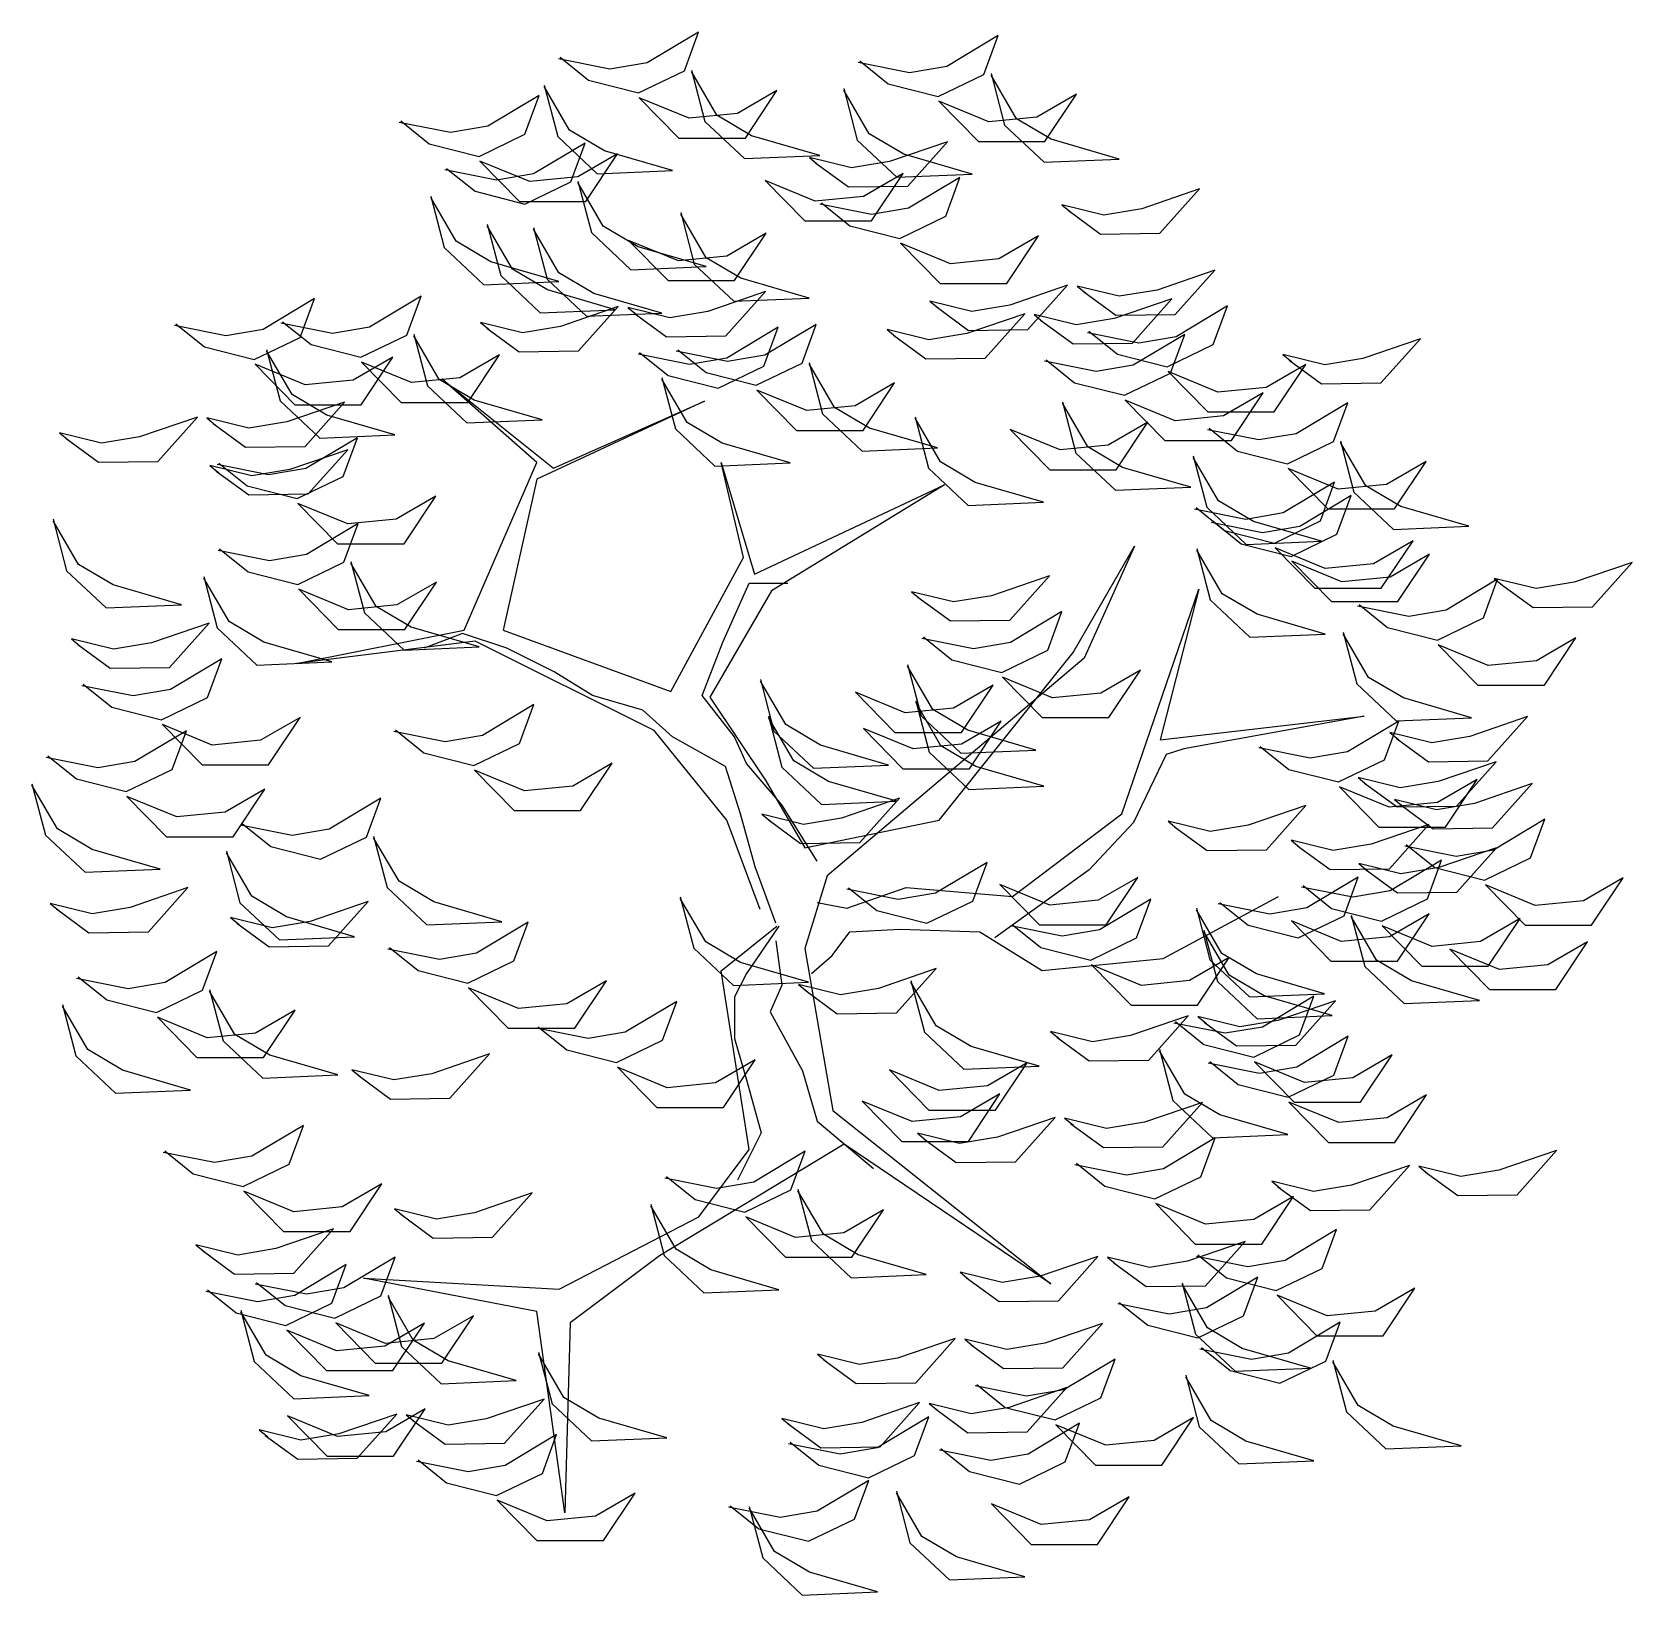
# Model space of a CAD drawing. Header units: millimetres. Extents: x 292.99 to 295.48, y 2602.65 to 2605.09.
import ezdxf

# ---------------------------------------------------------------- set-up
doc = ezdxf.new("R2010")
doc.units = ezdxf.units.MM
doc.header["$LTSCALE"] = 10
doc.layers.add('Vegetais', color=94, linetype='Continuous')

msp = doc.modelspace()

# ---------------------------------------------------------------- linework, layer by layer
at = {"layer": 'Vegetais'}
for points in [[(293.8142, 2605.0472), (293.8586, 2605.0114), (293.9363, 2604.9917), (294.0078, 2605.0262), (294.03, 2605.0866), (293.9498, 2605.0385), (293.8919, 2605.0287), (293.8117, 2605.0447)], [(294.2809, 2605.0416), (294.3253, 2605.0059), (294.403, 2604.9861), (294.4745, 2605.0206), (294.4967, 2605.0811), (294.4165, 2605.033), (294.3586, 2605.0231), (294.2784, 2605.0391)], [(294.0189, 2605.0274), (294.0399, 2604.9473), (294.1015, 2604.8894), (294.2187, 2604.8943), (294.1126, 2604.9251), (294.0584, 2604.9572), (294.0189, 2605.025)], [(294.4856, 2605.0219), (294.5066, 2604.9417), (294.5682, 2604.8838), (294.6854, 2604.8887), (294.5793, 2604.9195), (294.5251, 2604.9516), (294.4856, 2605.0194)], [(293.5658, 2604.9484), (293.6102, 2604.9126), (293.6879, 2604.8929), (293.7594, 2604.9274), (293.7816, 2604.9879), (293.7014, 2604.9398), (293.6435, 2604.9299), (293.5633, 2604.9459)], [(293.7895, 2605.004), (293.8105, 2604.9239), (293.8721, 2604.8659), (293.9893, 2604.8709), (293.8832, 2604.9017), (293.829, 2604.9337), (293.7895, 2605.0015)], [(293.9375, 2604.9843), (293.9992, 2604.9214), (294.1028, 2604.9214), (294.1521, 2604.9954), (294.0904, 2604.9596), (294.0152, 2604.9522), (293.9375, 2604.9843)], [(294.2562, 2604.9985), (294.2772, 2604.9183), (294.3388, 2604.8604), (294.456, 2604.8653), (294.3499, 2604.8961), (294.2957, 2604.9282), (294.2562, 2604.996)], [(294.4042, 2604.9787), (294.4659, 2604.9159), (294.5695, 2604.9159), (294.6188, 2604.9898), (294.5571, 2604.9541), (294.4819, 2604.9467), (294.4042, 2604.9787)], [(293.6372, 2604.8742), (293.6816, 2604.8385), (293.7593, 2604.8187), (293.8309, 2604.8533), (293.8531, 2604.9137), (293.7729, 2604.8656), (293.7149, 2604.8557), (293.6348, 2604.8718)], [(294.2127, 2604.8823), (294.2633, 2604.8453), (294.3558, 2604.8466), (294.4175, 2604.9156), (294.3274, 2604.8848), (294.2682, 2604.8749), (294.2029, 2604.8909), (294.2164, 2604.8798)], [(293.6891, 2604.8855), (293.7508, 2604.8226), (293.8544, 2604.8226), (293.9037, 2604.8966), (293.842, 2604.8609), (293.7668, 2604.8535), (293.6891, 2604.8855)], [(294.1339, 2604.8551), (294.1956, 2604.7923), (294.2992, 2604.7923), (294.3485, 2604.8662), (294.2868, 2604.8305), (294.2116, 2604.8231), (294.1339, 2604.8551)], [(293.842, 2604.8545), (293.8629, 2604.7744), (293.9246, 2604.7164), (294.0418, 2604.7213), (293.9357, 2604.7522), (293.8814, 2604.7842), (293.842, 2604.852)], [(294.2214, 2604.8207), (294.2658, 2604.7849), (294.3435, 2604.7652), (294.415, 2604.7997), (294.4372, 2604.8601), (294.357, 2604.812), (294.2991, 2604.8022), (294.2189, 2604.8182)], [(294.6056, 2604.8089), (294.6561, 2604.7719), (294.7486, 2604.7731), (294.8103, 2604.8422), (294.7203, 2604.8114), (294.6611, 2604.8015), (294.5957, 2604.8175), (294.6093, 2604.8064)], [(293.6126, 2604.8311), (293.6335, 2604.7509), (293.6952, 2604.693), (293.8124, 2604.6979), (293.7063, 2604.7287), (293.652, 2604.7608), (293.6126, 2604.8286)], [(293.7007, 2604.7873), (293.7216, 2604.7072), (293.7833, 2604.6492), (293.9005, 2604.6541), (293.7944, 2604.685), (293.7401, 2604.717), (293.7007, 2604.7848)], [(294.0022, 2604.8053), (294.0232, 2604.7251), (294.0849, 2604.6672), (294.202, 2604.6721), (294.096, 2604.703), (294.0417, 2604.735), (294.0022, 2604.8028)], [(293.7728, 2604.7819), (293.7938, 2604.7017), (293.8555, 2604.6438), (293.9726, 2604.6487), (293.8666, 2604.6795), (293.8123, 2604.7116), (293.7728, 2604.7794)], [(293.9208, 2604.7621), (293.9825, 2604.6993), (294.0861, 2604.6993), (294.1354, 2604.7732), (294.0738, 2604.7375), (293.9985, 2604.7301), (293.9208, 2604.7621)], [(294.3447, 2604.7578), (294.4064, 2604.6949), (294.51, 2604.6949), (294.5593, 2604.7689), (294.4976, 2604.7331), (294.4224, 2604.7257), (294.3447, 2604.7578)], [(294.6295, 2604.6823), (294.68, 2604.6453), (294.7725, 2604.6465), (294.8342, 2604.7155), (294.7442, 2604.6847), (294.685, 2604.6749), (294.6196, 2604.6909), (294.6332, 2604.6798)], [(294.4001, 2604.6588), (294.4506, 2604.6218), (294.5431, 2604.6231), (294.6048, 2604.6921), (294.5148, 2604.6613), (294.4556, 2604.6514), (294.3902, 2604.6675), (294.4038, 2604.6564)], [(293.2157, 2604.6318), (293.2601, 2604.5961), (293.3378, 2604.5764), (293.4094, 2604.6109), (293.4316, 2604.6713), (293.3514, 2604.6232), (293.2934, 2604.6133), (293.2133, 2604.6294)], [(293.3817, 2604.6354), (293.4261, 2604.5997), (293.5038, 2604.5799), (293.5753, 2604.6145), (293.5975, 2604.6749), (293.5173, 2604.6268), (293.4594, 2604.6169), (293.3792, 2604.6329)], [(293.9294, 2604.6489), (293.98, 2604.6119), (294.0725, 2604.6132), (294.1342, 2604.6822), (294.0441, 2604.6514), (293.9849, 2604.6415), (293.9196, 2604.6576), (293.9331, 2604.6465)], [(294.5628, 2604.6378), (294.6134, 2604.6008), (294.7059, 2604.6021), (294.7675, 2604.6711), (294.6775, 2604.6403), (294.6183, 2604.6304), (294.5529, 2604.6465), (294.5665, 2604.6354)], [(293.7, 2604.6255), (293.7506, 2604.5885), (293.8431, 2604.5898), (293.9048, 2604.6588), (293.8147, 2604.628), (293.7555, 2604.6181), (293.6902, 2604.6341), (293.7037, 2604.623)], [(294.3334, 2604.6144), (294.384, 2604.5774), (294.4765, 2604.5786), (294.5381, 2604.6477), (294.4481, 2604.6169), (294.3889, 2604.607), (294.3235, 2604.623), (294.3371, 2604.6119)], [(294.6381, 2604.6206), (294.6825, 2604.5849), (294.7602, 2604.5651), (294.8317, 2604.5997), (294.8539, 2604.6601), (294.7738, 2604.612), (294.7158, 2604.6021), (294.6356, 2604.6181)], [(293.5864, 2604.6157), (293.6074, 2604.5355), (293.669, 2604.4776), (293.7862, 2604.4825), (293.6801, 2604.5134), (293.6259, 2604.5454), (293.5864, 2604.6132)], [(293.9381, 2604.5873), (293.9825, 2604.5515), (294.0602, 2604.5318), (294.1317, 2604.5663), (294.1539, 2604.6267), (294.0737, 2604.5787), (294.0158, 2604.5688), (293.9356, 2604.5848)], [(293.9975, 2604.5918), (294.0419, 2604.556), (294.1196, 2604.5363), (294.1911, 2604.5708), (294.2133, 2604.6312), (294.1332, 2604.5831), (294.0752, 2604.5733), (293.995, 2604.5893)], [(294.5714, 2604.5762), (294.6158, 2604.5404), (294.6935, 2604.5207), (294.7651, 2604.5552), (294.7873, 2604.6156), (294.7071, 2604.5675), (294.6491, 2604.5577), (294.569, 2604.5737)], [(293.357, 2604.5923), (293.378, 2604.5121), (293.4396, 2604.4542), (293.5568, 2604.4591), (293.4507, 2604.4899), (293.3965, 2604.522), (293.357, 2604.5898)], [(294.95, 2604.5756), (295.0006, 2604.5387), (295.0931, 2604.5399), (295.1548, 2604.6089), (295.0647, 2604.5781), (295.0055, 2604.5682), (294.9402, 2604.5843), (294.9537, 2604.5732)], [(293.3391, 2604.569), (293.4007, 2604.5061), (293.5043, 2604.5061), (293.5537, 2604.5801), (293.492, 2604.5443), (293.4168, 2604.5369), (293.3391, 2604.569)], [(293.505, 2604.5725), (293.5667, 2604.5097), (293.6703, 2604.5097), (293.7196, 2604.5836), (293.6579, 2604.5479), (293.5827, 2604.5405), (293.505, 2604.5725)], [(294.2022, 2604.572), (294.2232, 2604.4919), (294.2849, 2604.4339), (294.402, 2604.4389), (294.296, 2604.4697), (294.2417, 2604.5018), (294.2022, 2604.5696)], [(294.7614, 2604.5577), (294.8231, 2604.4949), (294.9267, 2604.4949), (294.976, 2604.5688), (294.9144, 2604.5331), (294.8391, 2604.5257), (294.7614, 2604.5577)], [(293.9728, 2604.5486), (293.9938, 2604.4685), (294.0555, 2604.4105), (294.1726, 2604.4155), (294.0666, 2604.4463), (294.0123, 2604.4783), (293.9728, 2604.5461)], [(294.1208, 2604.5289), (294.1825, 2604.466), (294.2861, 2604.466), (294.3354, 2604.54), (294.2738, 2604.5042), (294.1985, 2604.4968), (294.1208, 2604.5289)], [(294.6948, 2604.5133), (294.7564, 2604.4504), (294.86, 2604.4504), (294.9094, 2604.5244), (294.8477, 2604.4886), (294.7725, 2604.4812), (294.6948, 2604.5133)], [(293.2738, 2604.4769), (293.3243, 2604.4399), (293.4168, 2604.4411), (293.4785, 2604.5102), (293.3885, 2604.4794), (293.3293, 2604.4695), (293.2639, 2604.4855), (293.2775, 2604.4744)], [(294.3674, 2604.4874), (294.3883, 2604.4073), (294.45, 2604.3493), (294.5672, 2604.3542), (294.4611, 2604.3851), (294.4068, 2604.4171), (294.3674, 2604.4849)], [(294.5968, 2604.5108), (294.6177, 2604.4307), (294.6794, 2604.3727), (294.7966, 2604.3777), (294.6905, 2604.4085), (294.6362, 2604.4405), (294.5968, 2604.5083)], [(294.8253, 2604.4696), (294.8697, 2604.4338), (294.9474, 2604.4141), (295.019, 2604.4486), (295.0412, 2604.509), (294.961, 2604.4609), (294.903, 2604.4511), (294.8229, 2604.4671)], [(293.0444, 2604.4535), (293.0949, 2604.4165), (293.1874, 2604.4177), (293.2491, 2604.4867), (293.1591, 2604.4559), (293.0999, 2604.4461), (293.0345, 2604.4621), (293.0481, 2604.451)], [(294.5154, 2604.4677), (294.577, 2604.4048), (294.6806, 2604.4048), (294.73, 2604.4788), (294.6683, 2604.443), (294.5931, 2604.4356), (294.5154, 2604.4677)], [(293.2824, 2604.4152), (293.3268, 2604.3795), (293.4045, 2604.3598), (293.476, 2604.3943), (293.4983, 2604.4547), (293.4181, 2604.4066), (293.3601, 2604.3967), (293.2799, 2604.4128)], [(295.0301, 2604.4498), (295.051, 2604.3697), (295.1127, 2604.3118), (295.2299, 2604.3167), (295.1238, 2604.3475), (295.0695, 2604.3796), (295.0301, 2604.4474)], [(293.2786, 2604.4027), (293.3292, 2604.3657), (293.4217, 2604.367), (293.4833, 2604.436), (293.3933, 2604.4052), (293.3341, 2604.3953), (293.2687, 2604.4113), (293.2823, 2604.4002)], [(294.8007, 2604.4264), (294.8216, 2604.3463), (294.8833, 2604.2883), (295.0005, 2604.2933), (294.8944, 2604.3241), (294.8401, 2604.3561), (294.8007, 2604.424)], [(294.9487, 2604.4067), (295.0103, 2604.3438), (295.1139, 2604.3438), (295.1633, 2604.4178), (295.1016, 2604.382), (295.0264, 2604.3746), (294.9487, 2604.4067)], [(293.4057, 2604.3524), (293.4674, 2604.2895), (293.571, 2604.2895), (293.6204, 2604.3635), (293.5587, 2604.3277), (293.4834, 2604.3203), (293.4057, 2604.3524)], [(294.805, 2604.346), (294.8494, 2604.3102), (294.9271, 2604.2905), (294.9987, 2604.325), (295.0209, 2604.3854), (294.9407, 2604.3374), (294.8827, 2604.3275), (294.8026, 2604.3435)], [(294.8309, 2604.3252), (294.8753, 2604.2894), (294.953, 2604.2697), (295.0245, 2604.3042), (295.0467, 2604.3646), (294.9666, 2604.3165), (294.9086, 2604.3067), (294.8284, 2604.3227)], [(293.0244, 2604.3277), (293.0454, 2604.2475), (293.107, 2604.1896), (293.2242, 2604.1945), (293.1181, 2604.2253), (293.0639, 2604.2574), (293.0244, 2604.3252)], [(293.2836, 2604.2816), (293.328, 2604.2459), (293.4057, 2604.2261), (293.4773, 2604.2607), (293.4995, 2604.3211), (293.4193, 2604.273), (293.3613, 2604.2631), (293.2812, 2604.2791)], [(294.9284, 2604.2831), (294.99, 2604.2202), (295.0936, 2604.2202), (295.143, 2604.2942), (295.0813, 2604.2584), (295.0061, 2604.2511), (294.9284, 2604.2831)], [(294.8062, 2604.282), (294.8272, 2604.2019), (294.8889, 2604.1439), (295.006, 2604.1489), (294.9, 2604.1797), (294.8457, 2604.2117), (294.8062, 2604.2796)], [(294.9542, 2604.2623), (295.0159, 2604.1994), (295.1195, 2604.1994), (295.1688, 2604.2734), (295.1072, 2604.2376), (295.0319, 2604.2302), (294.9542, 2604.2623)], [(293.259, 2604.2385), (293.2799, 2604.1583), (293.3416, 2604.1004), (293.4588, 2604.1053), (293.3527, 2604.1361), (293.2984, 2604.1682), (293.259, 2604.236)], [(293.4884, 2604.2619), (293.5093, 2604.1817), (293.571, 2604.1238), (293.6882, 2604.1287), (293.5821, 2604.1596), (293.5278, 2604.1916), (293.4884, 2604.2594)], [(294.3717, 2604.2062), (294.4222, 2604.1692), (294.5147, 2604.1704), (294.5764, 2604.2395), (294.4864, 2604.2086), (294.4272, 2604.1988), (294.3618, 2604.2148), (294.3754, 2604.2037)], [(295.2794, 2604.227), (295.33, 2604.19), (295.4225, 2604.1912), (295.4842, 2604.2603), (295.3941, 2604.2294), (295.3349, 2604.2196), (295.2696, 2604.2356), (295.2831, 2604.2245)], [(293.407, 2604.2187), (293.4686, 2604.1559), (293.5722, 2604.1559), (293.6216, 2604.2298), (293.5599, 2604.1941), (293.4847, 2604.1867), (293.407, 2604.2187)], [(295.059, 2604.1948), (295.1034, 2604.1591), (295.1811, 2604.1393), (295.2526, 2604.1739), (295.2748, 2604.2343), (295.1947, 2604.1862), (295.1367, 2604.1763), (295.0565, 2604.1924)], [(293.0627, 2604.1326), (293.1132, 2604.0956), (293.2057, 2604.0968), (293.2674, 2604.1658), (293.1774, 2604.135), (293.1182, 2604.1252), (293.0528, 2604.1412), (293.0664, 2604.1301)], [(294.3803, 2604.1445), (294.4247, 2604.1088), (294.5024, 2604.0891), (294.5739, 2604.1236), (294.5961, 2604.184), (294.516, 2604.1359), (294.458, 2604.126), (294.3778, 2604.1421)], [(295.0343, 2604.1517), (295.0553, 2604.0715), (295.117, 2604.0136), (295.2341, 2604.0185), (295.1281, 2604.0493), (295.0738, 2604.0814), (295.0343, 2604.1492)], [(295.1823, 2604.1319), (295.244, 2604.0691), (295.3476, 2604.0691), (295.3969, 2604.143), (295.3353, 2604.1073), (295.26, 2604.0999), (295.1823, 2604.1319)], [(293.0713, 2604.0709), (293.1157, 2604.0352), (293.1934, 2604.0154), (293.2649, 2604.05), (293.2871, 2604.1104), (293.207, 2604.0623), (293.149, 2604.0524), (293.0688, 2604.0684)], [(294.3556, 2604.1014), (294.3766, 2604.0213), (294.4383, 2603.9633), (294.5554, 2603.9682), (294.4494, 2603.9991), (294.3951, 2604.0311), (294.3556, 2604.0989)], [(294.5036, 2604.0817), (294.5653, 2604.0188), (294.6689, 2604.0188), (294.7182, 2604.0928), (294.6566, 2604.057), (294.5813, 2604.0496), (294.5036, 2604.0817)], [(294.1262, 2604.078), (294.1472, 2603.9978), (294.2089, 2603.9399), (294.326, 2603.9448), (294.22, 2603.9756), (294.1657, 2604.0077), (294.1262, 2604.0755)], [(294.2742, 2604.0582), (294.3359, 2603.9954), (294.4395, 2603.9954), (294.4888, 2604.0693), (294.4272, 2604.0336), (294.3519, 2604.0262), (294.2742, 2604.0582)], [(293.5575, 2603.9996), (293.6019, 2603.9638), (293.6796, 2603.9441), (293.7511, 2603.9786), (293.7733, 2604.039), (293.6932, 2603.9909), (293.6352, 2603.9811), (293.555, 2603.9971)], [(294.3682, 2604.045), (294.3891, 2603.9649), (294.4508, 2603.9069), (294.568, 2603.9119), (294.4619, 2603.9427), (294.4076, 2603.9747), (294.3682, 2604.0426)], [(293.1946, 2604.008), (293.2563, 2603.9452), (293.3599, 2603.9452), (293.4092, 2604.0191), (293.3476, 2603.9834), (293.2723, 2603.976), (293.1946, 2604.008)], [(294.1388, 2604.0216), (294.1597, 2603.9415), (294.2214, 2603.8835), (294.3386, 2603.8884), (294.2325, 2603.9193), (294.1782, 2603.9513), (294.1388, 2604.0191)], [(294.905, 2603.9739), (294.9494, 2603.9381), (295.0271, 2603.9184), (295.0987, 2603.9529), (295.1209, 2604.0133), (295.0407, 2603.9653), (294.9827, 2603.9554), (294.9026, 2603.9714)], [(295.1167, 2603.9869), (295.1673, 2603.95), (295.2598, 2603.9512), (295.3214, 2604.0202), (295.2314, 2603.9894), (295.1722, 2603.9795), (295.1068, 2603.9956), (295.1204, 2603.9845)], [(293.0161, 2603.9589), (293.0605, 2603.9231), (293.1382, 2603.9034), (293.2097, 2603.9379), (293.2319, 2603.9983), (293.1517, 2603.9503), (293.0938, 2603.9404), (293.0136, 2603.9564)], [(294.2868, 2604.0019), (294.3484, 2603.939), (294.452, 2603.939), (294.5014, 2604.013), (294.4397, 2603.9772), (294.3645, 2603.9698), (294.2868, 2604.0019)], [(293.6808, 2603.9367), (293.7425, 2603.8738), (293.8461, 2603.8738), (293.8954, 2603.9478), (293.8338, 2603.912), (293.7585, 2603.9046), (293.6808, 2603.9367)], [(295.0676, 2603.9166), (295.1181, 2603.8796), (295.2106, 2603.8808), (295.2723, 2603.9498), (295.1823, 2603.919), (295.1231, 2603.9092), (295.0577, 2603.9252), (295.0713, 2603.9141)], [(292.9914, 2603.9157), (293.0124, 2603.8356), (293.074, 2603.7777), (293.1912, 2603.7826), (293.0851, 2603.8134), (293.0309, 2603.8455), (292.9914, 2603.9133)], [(295.0284, 2603.911), (295.09, 2603.8481), (295.1937, 2603.8481), (295.243, 2603.9221), (295.1813, 2603.8863), (295.1061, 2603.879), (295.0284, 2603.911)], [(295.1239, 2603.8826), (295.1744, 2603.8456), (295.2669, 2603.8469), (295.3286, 2603.9159), (295.2386, 2603.8851), (295.1794, 2603.8752), (295.114, 2603.8913), (295.1276, 2603.8802)], [(293.1394, 2603.896), (293.2011, 2603.8331), (293.3047, 2603.8331), (293.354, 2603.9071), (293.2923, 2603.8714), (293.2171, 2603.864), (293.1394, 2603.896)], [(293.319, 2603.8537), (293.3634, 2603.8179), (293.4411, 2603.7982), (293.5126, 2603.8327), (293.5348, 2603.8932), (293.4546, 2603.8451), (293.3967, 2603.8352), (293.3165, 2603.8512)], [(294.7715, 2603.8487), (294.8221, 2603.8117), (294.9146, 2603.8129), (294.9762, 2603.882), (294.8862, 2603.8512), (294.827, 2603.8413), (294.7616, 2603.8573), (294.7752, 2603.8462)], [(294.9631, 2603.8189), (295.0137, 2603.7819), (295.1062, 2603.7832), (295.1678, 2603.8522), (295.0778, 2603.8214), (295.0186, 2603.8115), (294.9532, 2603.8276), (294.9668, 2603.8165)], [(295.1325, 2603.821), (295.1769, 2603.7852), (295.2546, 2603.7655), (295.3261, 2603.8), (295.3483, 2603.8604), (295.2682, 2603.8124), (295.2102, 2603.8025), (295.13, 2603.8185)], [(293.5237, 2603.834), (293.5447, 2603.7538), (293.6063, 2603.6959), (293.7235, 2603.7008), (293.6174, 2603.7316), (293.5632, 2603.7637), (293.5237, 2603.8315)], [(295.0683, 2603.7827), (295.1189, 2603.7457), (295.2114, 2603.7469), (295.2731, 2603.816), (295.183, 2603.7851), (295.1238, 2603.7753), (295.0585, 2603.7913), (295.072, 2603.7802)], [(293.2943, 2603.8106), (293.3153, 2603.7304), (293.3769, 2603.6725), (293.4941, 2603.6774), (293.388, 2603.7082), (293.3338, 2603.7403), (293.2943, 2603.8081)], [(294.2634, 2603.7537), (294.3078, 2603.718), (294.3855, 2603.6983), (294.4571, 2603.7328), (294.4793, 2603.7932), (294.3991, 2603.7451), (294.3411, 2603.7352), (294.261, 2603.7513)], [(294.9717, 2603.7573), (295.0161, 2603.7215), (295.0938, 2603.7018), (295.1654, 2603.7363), (295.1876, 2603.7967), (295.1074, 2603.7487), (295.0494, 2603.7388), (294.9693, 2603.7548)], [(294.4995, 2603.7587), (294.5612, 2603.6958), (294.6648, 2603.6958), (294.7141, 2603.7698), (294.6524, 2603.7341), (294.5772, 2603.7267), (294.4995, 2603.7587)], [(294.842, 2603.7309), (294.8864, 2603.6952), (294.9641, 2603.6754), (295.0356, 2603.71), (295.0578, 2603.7704), (294.9777, 2603.7223), (294.9197, 2603.7124), (294.8395, 2603.7285)], [(295.2558, 2603.7581), (295.3175, 2603.6952), (295.4211, 2603.6952), (295.4704, 2603.7692), (295.4088, 2603.7335), (295.3335, 2603.7261), (295.2558, 2603.7581)], [(293.0297, 2603.7206), (293.0802, 2603.6836), (293.1727, 2603.6849), (293.2344, 2603.7539), (293.1444, 2603.7231), (293.0852, 2603.7132), (293.0198, 2603.7293), (293.0334, 2603.7182)], [(294.0015, 2603.7396), (294.0225, 2603.6594), (294.0841, 2603.6015), (294.2013, 2603.6064), (294.0952, 2603.6372), (294.041, 2603.6693), (294.0015, 2603.7371)], [(293.3103, 2603.6987), (293.3609, 2603.6618), (293.4534, 2603.663), (293.5151, 2603.732), (293.425, 2603.7012), (293.3658, 2603.6914), (293.3005, 2603.7074), (293.314, 2603.6963)], [(294.5187, 2603.6965), (294.5631, 2603.6608), (294.6408, 2603.6411), (294.7124, 2603.6756), (294.7346, 2603.736), (294.6544, 2603.6879), (294.5964, 2603.678), (294.5163, 2603.6941)], [(294.8055, 2603.7217), (294.8264, 2603.6416), (294.8881, 2603.5836), (295.0053, 2603.5885), (294.8992, 2603.6194), (294.8449, 2603.6514), (294.8055, 2603.7192)], [(293.5484, 2603.6605), (293.5928, 2603.6248), (293.6705, 2603.6051), (293.742, 2603.6396), (293.7642, 2603.7), (293.684, 2603.6519), (293.6261, 2603.642), (293.5459, 2603.6581)], [(294.9535, 2603.702), (295.0151, 2603.6391), (295.1187, 2603.6391), (295.1681, 2603.7131), (295.1064, 2603.6773), (295.0312, 2603.6699), (294.9535, 2603.702)], [(295.0467, 2603.7112), (295.0677, 2603.6311), (295.1294, 2603.5731), (295.2465, 2603.578), (295.1405, 2603.6089), (295.0862, 2603.6409), (295.0467, 2603.7087)], [(295.0951, 2603.6944), (295.1567, 2603.6315), (295.2603, 2603.6315), (295.3097, 2603.7055), (295.248, 2603.6698), (295.1728, 2603.6624), (295.0951, 2603.6944)], [(294.8173, 2603.6878), (294.8383, 2603.6076), (294.9, 2603.5497), (295.0171, 2603.5546), (294.9111, 2603.5854), (294.8568, 2603.6175), (294.8173, 2603.6853)], [(295.2003, 2603.6581), (295.262, 2603.5953), (295.3656, 2603.5953), (295.4149, 2603.6692), (295.3532, 2603.6335), (295.278, 2603.6261), (295.2003, 2603.6581)], [(293.0634, 2603.6149), (293.1078, 2603.5791), (293.1855, 2603.5594), (293.257, 2603.5939), (293.2792, 2603.6543), (293.1991, 2603.6063), (293.1411, 2603.5964), (293.0609, 2603.6124)], [(294.6421, 2603.6337), (294.7037, 2603.5708), (294.8073, 2603.5708), (294.8567, 2603.6448), (294.795, 2603.609), (294.7198, 2603.6016), (294.6421, 2603.6337)], [(294.1953, 2603.5944), (294.2459, 2603.5575), (294.3384, 2603.5587), (294.4, 2603.6277), (294.31, 2603.5969), (294.2508, 2603.587), (294.1854, 2603.6031), (294.199, 2603.592)], [(293.2681, 2603.5952), (293.2891, 2603.515), (293.3508, 2603.4571), (293.4679, 2603.462), (293.3619, 2603.4928), (293.3076, 2603.5249), (293.2681, 2603.5927)], [(293.6717, 2603.5977), (293.7334, 2603.5348), (293.837, 2603.5348), (293.8863, 2603.6087), (293.8246, 2603.573), (293.7494, 2603.5656), (293.6717, 2603.5977)], [(294.3607, 2603.609), (294.3817, 2603.5288), (294.4434, 2603.4709), (294.5605, 2603.4758), (294.4545, 2603.5066), (294.4002, 2603.5387), (294.3607, 2603.6065)], [(293.0387, 2603.5717), (293.0597, 2603.4916), (293.1214, 2603.4337), (293.2385, 2603.4386), (293.1325, 2603.4694), (293.0782, 2603.5015), (293.0387, 2603.5693)], [(293.7801, 2603.5371), (293.8245, 2603.5014), (293.9022, 2603.4817), (293.9737, 2603.5162), (293.9959, 2603.5766), (293.9158, 2603.5285), (293.8578, 2603.5186), (293.7776, 2603.5347)], [(294.7727, 2603.5454), (294.8171, 2603.5096), (294.8948, 2603.4899), (294.9663, 2603.5244), (294.9885, 2603.5848), (294.9084, 2603.5367), (294.8504, 2603.5269), (294.7702, 2603.5429)], [(294.8176, 2603.5445), (294.8681, 2603.5075), (294.9606, 2603.5087), (295.0223, 2603.5777), (294.9323, 2603.5469), (294.8731, 2603.5371), (294.8077, 2603.5531), (294.8213, 2603.542)], [(293.1867, 2603.552), (293.2484, 2603.4891), (293.352, 2603.4891), (293.4013, 2603.5631), (293.3397, 2603.5274), (293.2644, 2603.52), (293.1867, 2603.552)], [(294.5882, 2603.521), (294.6387, 2603.484), (294.7312, 2603.4853), (294.7929, 2603.5543), (294.7029, 2603.5235), (294.6437, 2603.5136), (294.5783, 2603.5297), (294.5919, 2603.5186)], [(294.8262, 2603.4828), (294.8706, 2603.4471), (294.9483, 2603.4273), (295.0198, 2603.4619), (295.042, 2603.5223), (294.9619, 2603.4742), (294.9039, 2603.4643), (294.8237, 2603.4803)], [(293.4994, 2603.4616), (293.55, 2603.4246), (293.6425, 2603.4258), (293.7041, 2603.4948), (293.6141, 2603.464), (293.5549, 2603.4542), (293.4895, 2603.4702), (293.5031, 2603.4591)], [(294.748, 2603.5022), (294.769, 2603.4221), (294.8307, 2603.3641), (294.9478, 2603.3691), (294.8418, 2603.3999), (294.7875, 2603.4319), (294.748, 2603.4998)], [(294.896, 2603.4825), (294.9577, 2603.4196), (295.0613, 2603.4196), (295.1106, 2603.4936), (295.049, 2603.4578), (294.9737, 2603.4504), (294.896, 2603.4825)], [(293.9034, 2603.4743), (293.9651, 2603.4114), (294.0687, 2603.4114), (294.118, 2603.4854), (294.0564, 2603.4496), (293.9811, 2603.4422), (293.9034, 2603.4743)], [(294.3273, 2603.4699), (294.3889, 2603.407), (294.4925, 2603.407), (294.5419, 2603.481), (294.4802, 2603.4453), (294.405, 2603.4379), (294.3273, 2603.4699)], [(294.2849, 2603.4214), (294.3466, 2603.3585), (294.4502, 2603.3585), (294.4995, 2603.4325), (294.4378, 2603.3967), (294.3626, 2603.3893), (294.2849, 2603.4214)], [(294.6101, 2603.3861), (294.6607, 2603.3491), (294.7532, 2603.3503), (294.8148, 2603.4194), (294.7248, 2603.3885), (294.6656, 2603.3787), (294.6002, 2603.3947), (294.6138, 2603.3836)], [(294.9495, 2603.4199), (295.0112, 2603.3571), (295.1148, 2603.3571), (295.1641, 2603.431), (295.1025, 2603.3953), (295.0272, 2603.3879), (294.9495, 2603.4199)], [(294.3807, 2603.3627), (294.4313, 2603.3257), (294.5238, 2603.3269), (294.5854, 2603.3959), (294.4954, 2603.3651), (294.4362, 2603.3553), (294.3708, 2603.3713), (294.3844, 2603.3602)], [(293.1983, 2603.344), (293.2427, 2603.3082), (293.3204, 2603.2885), (293.392, 2603.323), (293.4142, 2603.3834), (293.334, 2603.3353), (293.276, 2603.3255), (293.1959, 2603.3415)], [(293.9801, 2603.3039), (294.0245, 2603.2681), (294.1022, 2603.2484), (294.1737, 2603.2829), (294.1959, 2603.3433), (294.1158, 2603.2953), (294.0578, 2603.2854), (293.9776, 2603.3014)], [(294.6187, 2603.3244), (294.6631, 2603.2887), (294.7408, 2603.269), (294.8124, 2603.3035), (294.8346, 2603.3639), (294.7544, 2603.3158), (294.6964, 2603.3059), (294.6163, 2603.322)], [(295.162, 2603.3112), (295.2126, 2603.2742), (295.3051, 2603.2754), (295.3668, 2603.3445), (295.2767, 2603.3137), (295.2175, 2603.3038), (295.1522, 2603.3198), (295.1657, 2603.3087)], [(294.9326, 2603.2878), (294.9832, 2603.2508), (295.0757, 2603.252), (295.1374, 2603.3211), (295.0473, 2603.2902), (294.9881, 2603.2804), (294.9228, 2603.2964), (294.9363, 2603.2853)], [(293.3217, 2603.2811), (293.3833, 2603.2182), (293.4869, 2603.2182), (293.5363, 2603.2922), (293.4746, 2603.2564), (293.3994, 2603.249), (293.3217, 2603.2811)], [(293.5661, 2603.245), (293.6166, 2603.208), (293.7091, 2603.2092), (293.7708, 2603.2782), (293.6808, 2603.2474), (293.6216, 2603.2376), (293.5562, 2603.2536), (293.5698, 2603.2425)], [(294.1848, 2603.2842), (294.2058, 2603.204), (294.2675, 2603.1461), (294.3846, 2603.151), (294.2786, 2603.1818), (294.2243, 2603.2139), (294.1848, 2603.2817)], [(294.7421, 2603.2616), (294.8037, 2603.1987), (294.9073, 2603.1987), (294.9567, 2603.2727), (294.895, 2603.2369), (294.8198, 2603.2295), (294.7421, 2603.2616)], [(293.9554, 2603.2607), (293.9764, 2603.1806), (294.0381, 2603.1226), (294.1552, 2603.1276), (294.0492, 2603.1584), (293.9949, 2603.1905), (293.9554, 2603.2583)], [(294.1034, 2603.241), (294.1651, 2603.1781), (294.2687, 2603.1781), (294.318, 2603.2521), (294.2564, 2603.2163), (294.1811, 2603.2089), (294.1034, 2603.241)], [(293.2564, 2603.189), (293.3069, 2603.152), (293.3994, 2603.1533), (293.4611, 2603.2223), (293.3711, 2603.1915), (293.3119, 2603.1816), (293.2465, 2603.1976), (293.2601, 2603.1865)], [(294.8079, 2603.1817), (294.8523, 2603.1459), (294.93, 2603.1262), (295.0016, 2603.1607), (295.0238, 2603.2212), (294.9436, 2603.1731), (294.8856, 2603.1632), (294.8055, 2603.1792)], [(294.6768, 2603.1695), (294.7274, 2603.1325), (294.8199, 2603.1337), (294.8815, 2603.2028), (294.7915, 2603.1719), (294.7323, 2603.1621), (294.6669, 2603.1781), (294.6805, 2603.167)], [(293.265, 2603.1274), (293.3094, 2603.0916), (293.3871, 2603.0719), (293.4586, 2603.1064), (293.4808, 2603.1668), (293.4007, 2603.1187), (293.3427, 2603.1089), (293.2625, 2603.1249)], [(293.3413, 2603.1389), (293.3857, 2603.1031), (293.4634, 2603.0834), (293.535, 2603.1179), (293.5572, 2603.1783), (293.477, 2603.1303), (293.419, 2603.1204), (293.3389, 2603.1364)], [(294.4474, 2603.1461), (294.498, 2603.1091), (294.5905, 2603.1103), (294.6521, 2603.1793), (294.5621, 2603.1485), (294.5029, 2603.1387), (294.4375, 2603.1547), (294.4511, 2603.1436)], [(294.6854, 2603.1078), (294.7298, 2603.0721), (294.8075, 2603.0524), (294.8791, 2603.0869), (294.9013, 2603.1473), (294.8211, 2603.0992), (294.7631, 2603.0893), (294.683, 2603.1054)], [(293.5461, 2603.1192), (293.567, 2603.039), (293.6287, 2602.9811), (293.7459, 2602.986), (293.6398, 2603.0168), (293.5855, 2603.0489), (293.5461, 2603.1167)], [(294.7833, 2603.1385), (294.8042, 2603.0584), (294.8659, 2603.0005), (294.9831, 2603.0054), (294.877, 2603.0362), (294.8227, 2603.0683), (294.7833, 2603.1361)], [(294.9313, 2603.1188), (294.9929, 2603.0559), (295.0965, 2603.0559), (295.1459, 2603.1299), (295.0842, 2603.0942), (295.009, 2603.0868), (294.9313, 2603.1188)], [(293.3167, 2603.0957), (293.3376, 2603.0156), (293.3993, 2602.9577), (293.5165, 2602.9626), (293.4104, 2602.9934), (293.3561, 2603.0255), (293.3167, 2603.0933)], [(293.3883, 2603.0645), (293.45, 2603.0016), (293.5536, 2603.0016), (293.6029, 2603.0756), (293.5413, 2603.0398), (293.466, 2603.0324), (293.3883, 2603.0645)], [(293.4647, 2603.076), (293.5263, 2603.0131), (293.6299, 2603.0131), (293.6793, 2603.0871), (293.6176, 2603.0514), (293.5424, 2603.044), (293.4647, 2603.076)], [(294.4546, 2603.0417), (294.5051, 2603.0048), (294.5976, 2603.006), (294.6593, 2603.075), (294.5693, 2603.0442), (294.5101, 2603.0343), (294.4447, 2603.0504), (294.4583, 2603.0393)], [(294.8135, 2603.0373), (294.8579, 2603.0015), (294.9356, 2602.9818), (295.0071, 2603.0163), (295.0293, 2603.0768), (294.9491, 2603.0287), (294.8912, 2603.0188), (294.811, 2603.0348)], [(294.2251, 2603.0183), (294.2757, 2602.9813), (294.3682, 2602.9826), (294.4299, 2603.0516), (294.3399, 2603.0208), (294.2806, 2603.0109), (294.2153, 2603.0269), (294.2288, 2603.0159)], [(293.7807, 2603.03), (293.8016, 2602.9498), (293.8633, 2602.8919), (293.9805, 2602.8968), (293.8744, 2602.9276), (293.8201, 2602.9597), (293.7807, 2603.0275)], [(294.4632, 2602.9801), (294.5076, 2602.9443), (294.5853, 2602.9246), (294.6568, 2602.9591), (294.679, 2603.0196), (294.5989, 2602.9715), (294.5409, 2602.9616), (294.4607, 2602.9776)], [(295.0182, 2603.0176), (295.0392, 2602.9374), (295.1008, 2602.8795), (295.218, 2602.8844), (295.1119, 2602.9152), (295.0577, 2602.9473), (295.0182, 2603.0151)], [(294.7888, 2602.9942), (294.8098, 2602.914), (294.8714, 2602.8561), (294.9886, 2602.861), (294.8825, 2602.8918), (294.8283, 2602.9239), (294.7888, 2602.9917)], [(294.399, 2602.9418), (294.4496, 2602.9048), (294.5421, 2602.906), (294.6037, 2602.9751), (294.5137, 2602.9442), (294.4545, 2602.9344), (294.3891, 2602.9504), (294.4027, 2602.9393)], [(293.3896, 2602.9309), (293.4512, 2602.868), (293.5548, 2602.868), (293.6042, 2602.942), (293.5425, 2602.9062), (293.4673, 2602.8988), (293.3896, 2602.9309)], [(293.5843, 2602.9241), (293.6349, 2602.8871), (293.7274, 2602.8883), (293.7891, 2602.9573), (293.699, 2602.9265), (293.6398, 2602.9167), (293.5745, 2602.9327), (293.588, 2602.9216)], [(294.1696, 2602.9184), (294.2202, 2602.8814), (294.3127, 2602.8826), (294.3743, 2602.9516), (294.2843, 2602.9208), (294.2251, 2602.911), (294.1597, 2602.927), (294.1733, 2602.9159)], [(293.3549, 2602.9006), (293.4055, 2602.8636), (293.498, 2602.8649), (293.5597, 2602.9339), (293.4696, 2602.9031), (293.4104, 2602.8932), (293.3451, 2602.9093), (293.3586, 2602.8982)], [(294.1727, 2602.89), (294.2171, 2602.8543), (294.2948, 2602.8346), (294.3663, 2602.8691), (294.3885, 2602.9295), (294.3083, 2602.8814), (294.2504, 2602.8715), (294.1702, 2602.8876)], [(294.4076, 2602.8801), (294.452, 2602.8444), (294.5297, 2602.8247), (294.6013, 2602.8592), (294.6235, 2602.9196), (294.5433, 2602.8715), (294.4853, 2602.8616), (294.4052, 2602.8777)], [(294.5865, 2602.9172), (294.6482, 2602.8543), (294.7518, 2602.8543), (294.8011, 2602.9283), (294.7395, 2602.8926), (294.6642, 2602.8852), (294.5865, 2602.9172)], [(293.593, 2602.8624), (293.6374, 2602.8267), (293.7151, 2602.8069), (293.7866, 2602.8415), (293.8088, 2602.9019), (293.7286, 2602.8538), (293.6707, 2602.8439), (293.5905, 2602.8599)], [(294.0792, 2602.7911), (294.1236, 2602.7553), (294.2013, 2602.7356), (294.2728, 2602.7701), (294.295, 2602.8305), (294.2148, 2602.7824), (294.1569, 2602.7726), (294.0767, 2602.7886)], [(293.7163, 2602.7995), (293.778, 2602.7367), (293.8816, 2602.7367), (293.9309, 2602.8106), (293.8692, 2602.7749), (293.794, 2602.7675), (293.7163, 2602.7995)], [(294.3382, 2602.8135), (294.3592, 2602.7334), (294.4209, 2602.6754), (294.538, 2602.6804), (294.432, 2602.7112), (294.3777, 2602.7432), (294.3382, 2602.8111)], [(294.4862, 2602.7938), (294.5479, 2602.7309), (294.6515, 2602.7309), (294.7008, 2602.8049), (294.6392, 2602.7691), (294.5639, 2602.7617), (294.4862, 2602.7938)], [(294.1088, 2602.7901), (294.1298, 2602.71), (294.1915, 2602.652), (294.3086, 2602.6569), (294.2026, 2602.6878), (294.1483, 2602.7198), (294.1088, 2602.7876)]]:
    msp.add_lwpolyline(points, dxfattribs=at)
at = {"layer": 'Vegetais', "color": 34}
for points in [[(294.126, 2603.7199), (294.0738, 2603.8591), (293.9606, 2603.9984), (293.6821, 2604.1376), (293.4035, 2604.1028), (293.6646, 2604.155), (293.7778, 2604.416), (293.6298, 2604.5466), (293.8039, 2604.4073), (294.039, 2604.5118), (293.7778, 2604.3899), (293.7256, 2604.155), (293.9867, 2604.0593), (294.0999, 2604.2681), (294.0651, 2604.416), (294.1173, 2604.242), (294.4133, 2604.3812), (294.1434, 2604.2159), (294.0477, 2604.0506), (294.1347, 2603.92), (294.1957, 2603.8156), (294.4046, 2603.8591), (294.6135, 2604.1202), (294.7093, 2604.2855), (294.6309, 2604.1115), (294.2305, 2603.7721), (294.1957, 2603.659), (294.2392, 2603.4066), (294.5787, 2603.1369), (294.2566, 2603.3544), (293.9693, 2603.1804), (293.83, 2603.076), (293.8213, 2602.7801), (293.7778, 2603.0934), (293.508, 2603.1456), (293.8126, 2603.1282), (294.0303, 2603.2413), (294.1086, 2603.3457), (294.0651, 2603.6242), (294.1521, 2603.6938)], [(294.2149, 2603.7953), (294.1597, 2603.8827), (294.1044, 2603.9472), (294.086, 2603.9886), (294.0353, 2604.0531), (294.0675, 2604.136), (294.109, 2604.228), (294.1689, 2604.228)], [(294.2149, 2603.7308), (294.261, 2603.7216), (294.3531, 2603.7538), (294.5189, 2603.74), (294.6893, 2603.8689), (294.8091, 2604.2188), (294.7492, 2603.984), (295.067, 2604.0209), (294.786, 2603.9702), (294.7584, 2603.961), (294.7077, 2603.8551), (294.6387, 2603.7815), (294.4913, 2603.6756)], [(294.1504, 2603.6986), (294.1182, 2603.7861), (294.0952, 2603.8689), (294.0721, 2603.9426), (293.9892, 2603.9886), (293.9432, 2604.0301), (293.8649, 2604.0531), (293.805, 2604.0899), (293.7313, 2604.1268), (293.6622, 2604.1498), (293.6024, 2604.1268)], [(294.1381, 2603.8598), (294.1887, 2603.8228), (294.2812, 2603.8241), (294.3429, 2603.8931), (294.2528, 2603.8623), (294.1936, 2603.8524), (294.1283, 2603.8684), (294.1418, 2603.8573)], [(294.2057, 2603.6203), (294.238, 2603.6479), (294.2656, 2603.6848), (294.3439, 2603.6894), (294.4682, 2603.6848), (294.565, 2603.6249), (294.7538, 2603.6433), (294.9334, 2603.74)], [(294.1551, 2603.694), (294.1044, 2603.6203), (294.086, 2603.5835), (294.086, 2603.519), (294.1044, 2603.4546), (294.1274, 2603.3717), (294.0906, 2603.298)], [(294.1504, 2603.671), (294.1597, 2603.6019), (294.1412, 2603.5605), (294.1919, 2603.4684), (294.2149, 2603.3901), (294.3024, 2603.3165)]]:
    msp.add_lwpolyline(points, dxfattribs=at)

doc.saveas('drawing.dxf')
